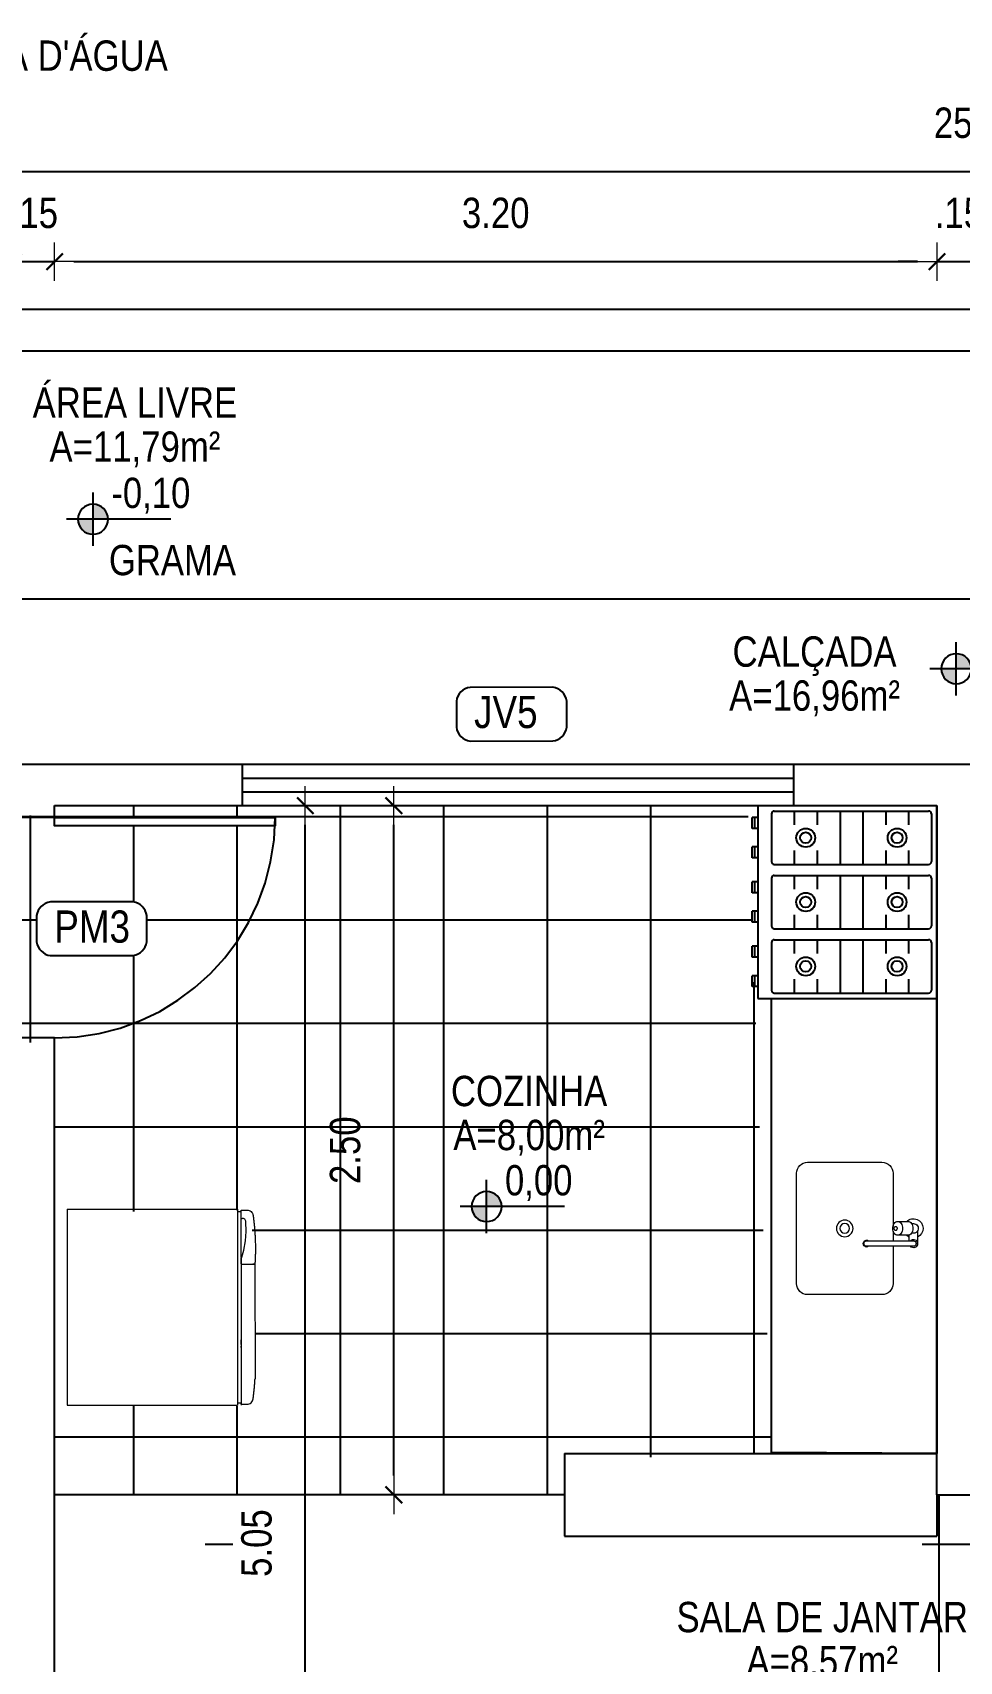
# Model space of a CAD drawing. Header units: millimetres. Extents: x -178 to 521, y -135 to 750.
# Drawn here: x 19.53 to 22.89, y 705.69 to 711.59 of the extents above; entities that cross this region are included whole.
import ezdxf
from ezdxf.enums import TextEntityAlignment as Align

# ---------------------------------------------------------------- set-up
doc = ezdxf.new("R2010")
doc.units = ezdxf.units.MM
doc.header["$LTSCALE"] = 20
doc.header["$MEASUREMENT"] = 0
doc.header["$PDSIZE"] = -5
for name, pattern in [('CONTINU', [0]), ('DASHDOT2', [0.5, 0.25, -0.125, 0, -0.125]), ('HIDDEN2', [0.1875, 0.125, -0.0625])]:
    doc.linetypes.add(name, pattern=pattern)
doc.layers.get('0').update_dxf_attribs({"linetype": 'CONTINUOUS'})
doc.layers.get('Defpoints').update_dxf_attribs({"linetype": 'CONTINUOUS'})
for name, color, linetype in [('a-pem-m', 6, 'CONTINUOUS'), ('AR-ALV', 5, 'CONTINUOUS'), ('COTA', 7, 'CONTINUOUS'), ('COZINHA', 6, 'CONTINUOUS'), ('DIVERSOS', 1, 'CONTINUOUS'), ('E-txt-g', 3, 'CONTINUOUS'), ('Layer1', 7, 'CONTINUOUS'), ('LAYER7', 4, 'CONTINUOUS')]:
    doc.layers.add(name, color=color, linetype=linetype)
for name, color, linetype, lineweight in [('E-Lay-9', 9, 'CONTINUOUS', 9), ('E-Pen-C', 4, 'CONTINUOUS', 15), ('E-Pen-G', 3, 'CONTINUOUS', 30), ('E-Txt-W', 7, 'CONTINUOUS', 20)]:
    doc.layers.add(name, color=color, linetype=linetype, lineweight=lineweight)
doc.styles.add('F2', font='ARIALN.TTF')
doc.styles.add('REG60', font='romans.shx', dxfattribs={"width": 0.8, "height": 0.15})
doc.styles.add('REG80', font='romans.shx', dxfattribs={"width": 0.8, "height": 0.2})
doc.dimstyles.new('DIMENSION-1', dxfattribs={"dimtxt": 0.11, "dimasz": 0.07, "dimexe": 1, "dimexo": 0, "dimgap": 0.12, "dimtad": 1, "dimzin": 7, "dimdsep": 46, "dimtxsty": 'F2', "dimblk1": 'TRACO', "dimblk2": 'TRACO', "dimsah": 1, "dimcen": 1, "dimse1": 1, "dimse2": 1, "dimclrd": 256, "dimclre": 256, "dimclrt": 6, "dimadec": 0, "dimazin": 0, "dimtfac": 1, "dimtix": 1, "dimtmove": 2, "dimatfit": 3, "dimldrblk": 'TRACO', "dimfxl": 1, "dimtolj": 1, "dimtzin": 0, "dimarcsym": 0})

# ---------------------------------------------------------------- blocks, each defined once
blk = doc.blocks.new('TXT-AMB75')
at = {"layer": 'E-txt-g', "style": 'REG80', "width": 0.8, "flags": 8}
blk.add_attdef('TXT', text='', height=0.2, dxfattribs=at).set_placement((0.0055, 0.2964), align=Align.CENTER)
at = {"layer": 'E-Txt-W', "style": 'REG60', "width": 0.8, "flags": 8}
blk.add_attdef('TXT', text='', height=0.15, dxfattribs=at).set_placement((0.0055, 0.0271), align=Align.CENTER)
blk = doc.blocks.new('TRACO')
at = {"layer": 'E-Pen-C'}
for p, q in [((0, 1), (0, -1)), ((-1, 0), (1, 0))]:
    blk.add_line(p, q, dxfattribs=at)
at = {"layer": 'E-Pen-G'}
blk.add_line((-0.424, -0.424), (0.424, 0.424), dxfattribs=at)
blk = doc.blocks.new('*D704')
at = {"linetype": 'Continuous', "lineweight": -2}
for p, q in [((19.3877, 710.7629), (19.3177, 710.7629)), ((19.4577, 710.7629), (19.6077, 710.7629)), ((19.6777, 710.7629), (19.7477, 710.7629))]:
    blk.add_line(p, q, dxfattribs=at)
at = {"layer": 'Defpoints', "color": 0, "linetype": 'Continuous'}
for p in [(19.6077, 710.7629), (19.4577, 708.94), (19.6077, 708.79)]:
    blk.add_point(p, dxfattribs=at)
at = {"linetype": 'Continuous', "lineweight": -2, "xscale": 0.07, "yscale": 0.07, "zscale": 0.07}
blk.add_blockref('TRACO', (19.4577, 710.7629), dxfattribs=at)
at = {"linetype": 'Continuous', "lineweight": -2, "xscale": 0.07, "yscale": 0.07, "zscale": 0.07, "rotation": 180}
blk.add_blockref('TRACO', (19.6077, 710.7629), dxfattribs=at)
at = {"color": 6, "linetype": 'Continuous', "insert": (19.5327, 710.939), "char_height": 0.11, "attachment_point": 5, "style": 'F2'}
blk.add_mtext('\\A1;.15', dxfattribs=at)
blk = doc.blocks.new('*D705')
at = {"linetype": 'Continuous', "lineweight": -2}
blk.add_line((19.6777, 710.7629), (22.7377, 710.7629), dxfattribs=at)
at = {"layer": 'Defpoints', "color": 0, "linetype": 'Continuous'}
for p in [(22.8077, 710.7629), (19.6077, 708.79), (22.8077, 708.79)]:
    blk.add_point(p, dxfattribs=at)
at = {"linetype": 'Continuous', "lineweight": -2, "xscale": 0.07, "yscale": 0.07, "zscale": 0.07, "rotation": 180}
blk.add_blockref('TRACO', (19.6077, 710.7629), dxfattribs=at)
at = {"linetype": 'Continuous', "lineweight": -2, "xscale": 0.07, "yscale": 0.07, "zscale": 0.07}
blk.add_blockref('TRACO', (22.8077, 710.7629), dxfattribs=at)
at = {"color": 6, "linetype": 'Continuous', "insert": (21.2077, 710.939), "char_height": 0.11, "attachment_point": 5, "style": 'F2'}
blk.add_mtext('\\A1;3.20', dxfattribs=at)
blk = doc.blocks.new('*D706')
at = {"linetype": 'Continuous', "lineweight": -2}
for p, q in [((22.7377, 710.7629), (22.6677, 710.7629)), ((22.8077, 710.7629), (22.9677, 710.7629)), ((23.0377, 710.7629), (23.1077, 710.7629))]:
    blk.add_line(p, q, dxfattribs=at)
at = {"layer": 'Defpoints', "color": 0, "linetype": 'Continuous'}
for p in [(22.9677, 710.7629), (22.8077, 708.79), (22.9677, 708.79)]:
    blk.add_point(p, dxfattribs=at)
at = {"linetype": 'Continuous', "lineweight": -2, "xscale": 0.07, "yscale": 0.07, "zscale": 0.07}
blk.add_blockref('TRACO', (22.8077, 710.7629), dxfattribs=at)
at = {"linetype": 'Continuous', "lineweight": -2, "xscale": 0.07, "yscale": 0.07, "zscale": 0.07, "rotation": 180}
blk.add_blockref('TRACO', (22.9677, 710.7629), dxfattribs=at)
at = {"color": 6, "linetype": 'Continuous', "insert": (22.8877, 710.939), "char_height": 0.11, "attachment_point": 5, "style": 'F2'}
blk.add_mtext('\\A1;.15', dxfattribs=at)
blk = doc.blocks.new('Fogão03_6')
at = {"layer": 'a-pem-m', "color": 8}
for p, q in [((-0.35, -0.65), (-0.35, 0)), ((-0.35, 0), (0.35, 0)), ((-0.35, 0), (0.35, 0)), ((-0.35, -0.65), (-0.35, 0)), ((-0.33, -0.59), (-0.33, -0.03)), ((-0.33, -0.59), (-0.33, -0.03)), ((-0.32, -0.02), (-0.1467, -0.02)), ((-0.32, -0.02), (-0.1467, -0.02)), ((-0.1367, -0.59), (-0.1367, -0.03)), ((-0.1367, -0.59), (-0.1367, -0.03)), ((-0.0967, -0.59), (-0.0967, -0.03)), ((-0.0967, -0.59), (-0.0967, -0.03)), ((-0.0867, -0.02), (0.0867, -0.02)), ((-0.0867, -0.02), (0.0867, -0.02)), ((0.0967, -0.59), (0.0967, -0.03)), ((0.0967, -0.59), (0.0967, -0.03)), ((0.1367, -0.59), (0.1367, -0.03)), ((0.1367, -0.59), (0.1367, -0.03)), ((0.1467, -0.02), (0.32, -0.02)), ((0.1467, -0.02), (0.32, -0.02)), ((0.33, -0.59), (0.33, -0.03)), ((0.33, -0.59), (0.33, -0.03)), ((0.35, -0.65), (0.35, 0)), ((0.35, -0.65), (0.35, 0)), ((-0.33, -0.1029), (-0.28, -0.1029)), ((-0.33, -0.1029), (-0.28, -0.1029)), ((-0.1867, -0.1029), (-0.1367, -0.1029)), ((-0.1867, -0.1029), (-0.1367, -0.1029)), ((-0.0967, -0.1029), (-0.0467, -0.1029)), ((-0.0967, -0.1029), (-0.0467, -0.1029)), ((0.0467, -0.1029), (0.0967, -0.1029)), ((0.0467, -0.1029), (0.0967, -0.1029)), ((0.1367, -0.1029), (0.1867, -0.1029)), ((0.1367, -0.1029), (0.1867, -0.1029)), ((0.28, -0.1029), (0.33, -0.1029)), ((0.28, -0.1029), (0.33, -0.1029)), ((-0.33, -0.1857), (-0.28, -0.1857)), ((-0.33, -0.1857), (-0.28, -0.1857)), ((-0.1867, -0.1857), (-0.1367, -0.1857)), ((-0.1867, -0.1857), (-0.1367, -0.1857)), ((-0.0967, -0.1857), (-0.0467, -0.1857)), ((-0.0967, -0.1857), (-0.0467, -0.1857)), ((0.0467, -0.1857), (0.0967, -0.1857)), ((0.0467, -0.1857), (0.0967, -0.1857)), ((0.1367, -0.1857), (0.1867, -0.1857)), ((0.1367, -0.1857), (0.1867, -0.1857)), ((0.28, -0.1857), (0.33, -0.1857)), ((0.28, -0.1857), (0.33, -0.1857)), ((-0.33, -0.2686), (-0.1367, -0.2686)), ((-0.33, -0.2686), (-0.1367, -0.2686)), ((-0.0967, -0.2686), (0.0967, -0.2686)), ((-0.0967, -0.2686), (0.0967, -0.2686)), ((0.1367, -0.2686), (0.33, -0.2686)), ((0.1367, -0.2686), (0.33, -0.2686)), ((-0.33, -0.3514), (-0.1367, -0.3514)), ((-0.33, -0.3514), (-0.1367, -0.3514)), ((-0.0967, -0.3514), (0.0967, -0.3514)), ((-0.0967, -0.3514), (0.0967, -0.3514)), ((0.1367, -0.3514), (0.33, -0.3514)), ((0.1367, -0.3514), (0.33, -0.3514)), ((-0.33, -0.4343), (-0.28, -0.4343)), ((-0.33, -0.4343), (-0.28, -0.4343)), ((-0.1867, -0.4343), (-0.1367, -0.4343)), ((-0.1867, -0.4343), (-0.1367, -0.4343)), ((-0.0967, -0.4343), (-0.0467, -0.4343)), ((-0.0967, -0.4343), (-0.0467, -0.4343)), ((0.0467, -0.4343), (0.0967, -0.4343)), ((0.0467, -0.4343), (0.0967, -0.4343)), ((0.1367, -0.4343), (0.1867, -0.4343)), ((0.1367, -0.4343), (0.1867, -0.4343)), ((0.28, -0.4343), (0.33, -0.4343)), ((0.28, -0.4343), (0.33, -0.4343)), ((-0.33, -0.5171), (-0.28, -0.5171)), ((-0.33, -0.5171), (-0.28, -0.5171)), ((-0.1867, -0.5171), (-0.1367, -0.5171)), ((-0.1867, -0.5171), (-0.1367, -0.5171)), ((-0.0967, -0.5171), (-0.0467, -0.5171)), ((-0.0967, -0.5171), (-0.0467, -0.5171)), ((0.0467, -0.5171), (0.0967, -0.5171)), ((0.0467, -0.5171), (0.0967, -0.5171)), ((0.1367, -0.5171), (0.1867, -0.5171)), ((0.1367, -0.5171), (0.1867, -0.5171)), ((0.28, -0.5171), (0.33, -0.5171)), ((0.28, -0.5171), (0.33, -0.5171)), ((-0.32, -0.6), (-0.1467, -0.6)), ((-0.32, -0.6), (-0.1467, -0.6)), ((-0.0867, -0.6), (0.0867, -0.6)), ((-0.0867, -0.6), (0.0867, -0.6)), ((0.1467, -0.6), (0.32, -0.6)), ((0.1467, -0.6), (0.32, -0.6)), ((-0.35, -0.65), (0.35, -0.65)), ((-0.35, -0.65), (0.35, -0.65)), ((-0.3068, -0.65), (-0.3068, -0.67)), ((-0.3068, -0.65), (-0.3068, -0.67)), ((-0.2669, -0.66), (-0.3068, -0.66)), ((-0.2669, -0.66), (-0.3068, -0.66)), ((-0.2669, -0.67), (-0.3068, -0.67)), ((-0.2669, -0.67), (-0.3068, -0.67)), ((-0.2669, -0.65), (-0.2669, -0.67)), ((-0.2669, -0.65), (-0.2669, -0.67)), ((-0.1998, -0.65), (-0.1998, -0.67)), ((-0.1998, -0.65), (-0.1998, -0.67)), ((-0.1599, -0.66), (-0.1998, -0.66)), ((-0.1599, -0.66), (-0.1998, -0.66)), ((-0.1599, -0.67), (-0.1998, -0.67)), ((-0.1599, -0.67), (-0.1998, -0.67)), ((-0.1599, -0.65), (-0.1599, -0.67)), ((-0.1599, -0.65), (-0.1599, -0.67)), ((-0.0734, -0.65), (-0.0734, -0.67)), ((-0.0734, -0.65), (-0.0734, -0.67)), ((-0.0335, -0.66), (-0.0734, -0.66)), ((-0.0335, -0.66), (-0.0734, -0.66)), ((-0.0335, -0.67), (-0.0734, -0.67)), ((-0.0335, -0.67), (-0.0734, -0.67)), ((-0.0335, -0.65), (-0.0335, -0.67)), ((-0.0335, -0.65), (-0.0335, -0.67)), ((0.0335, -0.65), (0.0335, -0.67)), ((0.0335, -0.65), (0.0335, -0.67)), ((0.0734, -0.66), (0.0335, -0.66)), ((0.0734, -0.66), (0.0335, -0.66)), ((0.0734, -0.67), (0.0335, -0.67)), ((0.0734, -0.67), (0.0335, -0.67)), ((0.0734, -0.65), (0.0734, -0.67)), ((0.0734, -0.65), (0.0734, -0.67)), ((0.1599, -0.65), (0.1599, -0.67)), ((0.1599, -0.65), (0.1599, -0.67)), ((0.1998, -0.66), (0.1599, -0.66)), ((0.1998, -0.66), (0.1599, -0.66)), ((0.1998, -0.67), (0.1599, -0.67)), ((0.1998, -0.67), (0.1599, -0.67)), ((0.1998, -0.65), (0.1998, -0.67)), ((0.1998, -0.65), (0.1998, -0.67)), ((0.2669, -0.65), (0.2669, -0.67)), ((0.2669, -0.65), (0.2669, -0.67)), ((0.3067, -0.66), (0.2669, -0.66)), ((0.3067, -0.66), (0.2669, -0.66)), ((0.3067, -0.67), (0.2669, -0.67)), ((0.3067, -0.67), (0.2669, -0.67)), ((0.3067, -0.65), (0.3067, -0.67)), ((0.3067, -0.65), (0.3067, -0.67))]:
    blk.add_line(p, q, dxfattribs=at)
for centre, radius in [((-0.2333, -0.1443), 0.0341), ((-0.2333, -0.1443), 0.0341), ((0, -0.1443), 0.0341), ((0, -0.1443), 0.0341), ((0.2333, -0.1443), 0.0341), ((0.2333, -0.1443), 0.0341), ((-0.2333, -0.1443), 0.02), ((-0.2333, -0.1443), 0.02), ((0, -0.1443), 0.02), ((0, -0.1443), 0.02), ((0.2333, -0.1443), 0.02), ((0.2333, -0.1443), 0.02), ((-0.2333, -0.4757), 0.0341), ((-0.2333, -0.4757), 0.0341), ((-0.2333, -0.4757), 0.02), ((-0.2333, -0.4757), 0.02), ((0, -0.4757), 0.0341), ((0, -0.4757), 0.0341), ((0, -0.4757), 0.02), ((0, -0.4757), 0.02), ((0.2333, -0.4757), 0.0341), ((0.2333, -0.4757), 0.0341), ((0.2333, -0.4757), 0.02), ((0.2333, -0.4757), 0.02)]:
    blk.add_circle(centre, radius, dxfattribs=at)
for centre, start, end in [((-0.32, -0.03), 89.99946, 179.99964), ((-0.32, -0.03), 89.99946, 179.99964), ((-0.1467, -0.03), 359.99964, 89.99946), ((-0.1467, -0.03), 359.99964, 89.99946), ((-0.0867, -0.03), 89.99946, 179.99964), ((-0.0867, -0.03), 89.99946, 179.99964), ((0.0867, -0.03), 359.99964, 89.99946), ((0.0867, -0.03), 359.99964, 89.99946), ((0.1467, -0.03), 89.99946, 179.99964), ((0.1467, -0.03), 89.99946, 179.99964), ((0.32, -0.03), 359.99964, 89.99946), ((0.32, -0.03), 359.99964, 89.99946), ((-0.32, -0.59), 179.99964, 269.99946), ((-0.32, -0.59), 179.99964, 269.99946), ((-0.1467, -0.59), 269.99946, 359.99964), ((-0.1467, -0.59), 269.99946, 359.99964), ((-0.0867, -0.59), 179.99964, 269.99946), ((-0.0867, -0.59), 179.99964, 269.99946), ((0.0867, -0.59), 269.99946, 359.99964), ((0.0867, -0.59), 269.99946, 359.99964), ((0.1467, -0.59), 179.99964, 269.99946), ((0.1467, -0.59), 179.99964, 269.99946), ((0.32, -0.59), 269.99946, 359.99964), ((0.32, -0.59), 269.99946, 359.99964)]:
    blk.add_arc(centre, 0.01, start, end, dxfattribs=at)
blk = doc.blocks.new('Gelad-vs')
at = {"layer": 'E-Lay-9', "color": 8}
blk.add_line((-0.1988, 0.6175), (-0.1988, 0.6198), dxfattribs=at)
for points in [[(-0.7073, 0.5912), (-0.7069, 0.5951), (-0.7057, 0.5989), (-0.7042, 0.6024), (-0.7015, 0.6059), (-0.6984, 0.609), (-0.6949, 0.6109), (-0.6914, 0.6125), (-0.6876, 0.6136)], [(-0.7073, 0.5715), (-0.7073, 0.5912)], [(-0.6876, 0.6136), (-0.6841, 0.614), (-0.6806, 0.6144), (-0.6767, 0.6148), (-0.6733, 0.6152), (-0.6694, 0.6156), (-0.6659, 0.6159), (-0.662, 0.6163), (-0.6586, 0.6167), (-0.6551, 0.6171), (-0.6512, 0.6175), (-0.6477, 0.6179), (-0.6439, 0.6179), (-0.64, 0.6183), (-0.6365, 0.6186), (-0.6327, 0.619), (-0.6292, 0.6194), (-0.6257, 0.6194), (-0.6218, 0.6198), (-0.6183, 0.6198), (-0.6145, 0.6202)], [(-0.1988, 0.6198), (-0.6145, 0.6202)], [(-0.0027, 0.5715), (-0.0027, 0.5912), (-0.0031, 0.5951), (-0.0039, 0.5989), (-0.0058, 0.6024), (-0.0085, 0.6059), (-0.0112, 0.609), (-0.0147, 0.6109), (-0.0186, 0.6125), (-0.0224, 0.6136), (-0.0259, 0.614), (-0.0294, 0.6144), (-0.0333, 0.6148), (-0.0367, 0.6152), (-0.0406, 0.6156), (-0.0441, 0.6159), (-0.0476, 0.6163), (-0.0514, 0.6167), (-0.0549, 0.6171), (-0.0588, 0.6175), (-0.0623, 0.6179), (-0.0661, 0.6179), (-0.0696, 0.6183), (-0.0735, 0.6186), (-0.077, 0.619), (-0.0808, 0.6194), (-0.0843, 0.6194), (-0.0882, 0.6198), (-0.0917, 0.6198), (-0.0955, 0.6202), (-0.099, 0.6202), (-0.1029, 0.6206), (-0.1063, 0.6206), (-0.1102, 0.6206), (-0.1137, 0.621), (-0.1176, 0.621), (-0.121, 0.621), (-0.1249, 0.6214), (-0.1284, 0.6214), (-0.1323, 0.6214), (-0.1357, 0.6214), (-0.1396, 0.6214), (-0.1431, 0.6214), (-0.147, 0.6214), (-0.1504, 0.6214), (-0.1543, 0.6214), (-0.1578, 0.6214), (-0.1617, 0.6214), (-0.1651, 0.621), (-0.169, 0.621), (-0.1725, 0.621), (-0.1763, 0.6206), (-0.1798, 0.6206), (-0.1837, 0.6206), (-0.1872, 0.6202), (-0.1907, 0.6202), (-0.1945, 0.6198), (-0.1988, 0.6198)], [(-0.1988, 0.6159), (-0.1988, 0.6186)], [(-0.1988, 0.5695), (-0.1988, 0.6186), (-0.1988, 0.614)], [(-0.1988, 0.6175), (-0.1988, 0.6179)], [(-0.1988, 0.6167), (-0.1988, 0.6171)], [(-0.1988, 0.6159), (-0.1988, 0.6156), (-0.1988, 0.6156), (-0.1988, 0.6156), (-0.1988, 0.6156), (-0.1988, 0.6152), (-0.1988, 0.6152), (-0.1988, 0.6148), (-0.1988, 0.6148), (-0.1988, 0.6148), (-0.1988, 0.6144), (-0.1988, 0.614), (-0.1988, 0.6136), (-0.1988, 0.6136), (-0.1988, 0.6132), (-0.1988, 0.6128)], [(-0.1988, 0.6156), (-0.1988, 0.6159)], [(-0.1988, 0.6148), (-0.1988, 0.6156)], [(-0.1988, 0.614), (-0.1988, 0.6144)], [(-0.1988, 0.5695), (-0.1988, 0.614)], [(-0.1988, 0.6128), (-0.1988, 0.6128), (-0.1988, 0.6132)], [(-0.1988, 0.5707), (-0.1988, 0.6128)], [(-0.1988, 0.5695), (-0.71, 0.5695)], [(-0.71, -0.0613), (-0.71, 0.5572)], [(0, 0.5572), (-0.71, 0.5572)], [(-0.7073, 0.5711), (-0.7073, 0.5711), (-0.7073, 0.5711), (-0.7073, 0.5711), (-0.7073, 0.5711), (-0.7073, 0.5711), (-0.7073, 0.5711), (-0.7073, 0.5707), (-0.7069, 0.5699), (-0.7061, 0.5695), (-0.7057, 0.5695), (-0.7057, 0.5695), (-0.7057, 0.5695), (-0.7057, 0.5695), (-0.7057, 0.5695), (-0.7057, 0.5695)], [(-0.5012, 0.5695), (-0.7054, 0.5695)], [(-0.7015, 0.5572), (-0.7015, 0.5695)], [(-0.6791, 0.5695), (-0.6791, 0.5695), (-0.6791, 0.5695), (-0.6791, 0.5695), (-0.6791, 0.5695), (-0.6791, 0.5695), (-0.6791, 0.5695)], [(-0.5012, 0.5695), (-0.5, 0.5695), (-0.4989, 0.5695), (-0.4973, 0.5695), (-0.4969, 0.5695), (-0.4962, 0.5695)], [(-0.4989, 0.5695), (-0.5, 0.5695)], [(-0.4962, 0.5695), (-0.4962, 0.5695)], [(-0.4904, 0.5695), (-0.4904, 0.5695), (-0.4907, 0.5695), (-0.4907, 0.5695), (-0.4915, 0.5695), (-0.4919, 0.5695), (-0.4923, 0.5695), (-0.4927, 0.5695), (-0.4934, 0.5695), (-0.4942, 0.5695), (-0.495, 0.5695), (-0.4958, 0.5695), (-0.4962, 0.5695)], [(-0.4962, 0.5695), (-0.4962, 0.5695)], [(-0.4904, 0.5695), (-0.4737, 0.5695)], [(-0.4745, 0.5695), (-0.4904, 0.5695), (-0.4904, 0.5695), (-0.4904, 0.5695), (-0.4904, 0.5695), (-0.4904, 0.5695)], [(-0.2289, 0.5695), (-0.2289, 0.5695), (-0.2289, 0.5695), (-0.2289, 0.5695), (-0.2289, 0.5695), (-0.2289, 0.5695), (-0.2289, 0.5695), (-0.2289, 0.5695), (-0.2289, 0.5695), (-0.2289, 0.5695), (-0.2289, 0.5695), (-0.2289, 0.5695), (-0.2289, 0.5695), (-0.2289, 0.5695), (-0.2289, 0.5695), (-0.2289, 0.5695), (-0.2289, 0.5695), (-0.2289, 0.5695), (-0.2289, 0.5695), (-0.2289, 0.5695), (-0.2289, 0.5695)], [(-0.1988, 0.5722), (-0.1988, 0.5715)], [(-0.1988, 0.5695), (-0.1988, 0.5695), (-0.1988, 0.5695), (-0.1988, 0.5695), (-0.1988, 0.5707)], [(-0.1988, 0.5695), (-0.1988, 0.5707)], [(-0.1821, 0.5695), (-0.1988, 0.5695)], [(-0.198, 0.5695), (-0.198, 0.5695), (-0.198, 0.5695), (-0.198, 0.5695), (-0.198, 0.5695), (-0.198, 0.5695), (-0.198, 0.5695), (-0.198, 0.5695), (-0.198, 0.5695), (-0.198, 0.5695), (-0.198, 0.5695), (-0.198, 0.5695), (-0.198, 0.5695)], [(-0.198, 0.5695), (-0.1821, 0.5695), (-0.1821, 0.5695), (-0.1821, 0.5695), (-0.1821, 0.5695), (-0.1821, 0.5695)], [(-0.1821, 0.5695), (-0.1489, 0.5796), (-0.1149, 0.5858), (-0.0801, 0.5885), (-0.0456, 0.5873)], [(-0.1821, 0.5695), (-0.1818, 0.5695), (-0.1818, 0.5695), (-0.1814, 0.5695), (-0.181, 0.5695), (-0.1806, 0.5695), (-0.1802, 0.5695), (-0.1798, 0.5695), (-0.1791, 0.5695), (-0.1783, 0.5695), (-0.1775, 0.5695), (-0.1763, 0.5695), (-0.1763, 0.5695)], [(-0.1763, 0.5695), (-0.1763, 0.5695)], [(-0.1763, 0.5695), (-0.1763, 0.5695)], [(-0.1709, 0.5695), (-0.1725, 0.5695), (-0.1736, 0.5695), (-0.1752, 0.5695), (-0.1756, 0.5695), (-0.1763, 0.5695)], [(-0.1736, 0.5695), (-0.1725, 0.5695)], [(-0.1709, 0.5695), (-0.0046, 0.5695)], [(-0.0456, 0.5873), (-0.0433, 0.5869), (-0.0406, 0.5862), (-0.0383, 0.5846), (-0.0364, 0.5827), (-0.0348, 0.5808), (-0.0336, 0.5784), (-0.0329, 0.5757), (-0.0329, 0.5734)], [(-0.0329, 0.5715), (-0.0329, 0.5734)], [(-0.0329, 0.5715), (-0.0329, 0.5711), (-0.0325, 0.5711), (-0.0325, 0.5707), (-0.0325, 0.5707), (-0.0321, 0.5703), (-0.0321, 0.5703), (-0.0321, 0.5699), (-0.0317, 0.5699), (-0.0313, 0.5695), (-0.0313, 0.5695), (-0.0309, 0.5695), (-0.0309, 0.5695)], [(-0.0309, 0.5695), (-0.0309, 0.5695), (-0.0309, 0.5695), (-0.0309, 0.5695), (-0.0309, 0.5695), (-0.0309, 0.5695), (-0.0309, 0.5695), (-0.0309, 0.5695), (-0.0309, 0.5695)], [(-0.0085, 0.5572), (-0.0085, 0.5695)], [(-0.0046, 0.5695), (-0.0046, 0.5695), (-0.0046, 0.5695), (-0.0046, 0.5695), (-0.0046, 0.5695), (-0.0046, 0.5695), (-0.0046, 0.5695), (-0.0039, 0.5695), (-0.0035, 0.5699), (-0.0031, 0.5707), (-0.0031, 0.5711), (-0.0031, 0.5711), (-0.0031, 0.5711), (-0.0031, 0.5711), (-0.0031, 0.5711), (-0.0031, 0.5715)], [(0, -0.0613), (0, 0.5572)], [(0, -0.0613), (-0.71, -0.0613)]]:
    blk.add_lwpolyline(points, dxfattribs=at)
blk = doc.blocks.new('*D710')
at = {"linetype": 'Continuous', "lineweight": -2}
blk.add_line((9.3744, 711.0898), (34.2344, 711.0898), dxfattribs=at)
at = {"layer": 'Defpoints', "color": 0, "linetype": 'Continuous'}
for p in [(34.3044, 711.0898), (9.3044, 710.59), (34.3044, 710.59)]:
    blk.add_point(p, dxfattribs=at)
at = {"linetype": 'Continuous', "lineweight": -2, "xscale": 0.07, "yscale": 0.07, "zscale": 0.07, "rotation": 180}
blk.add_blockref('TRACO', (9.3044, 711.0898), dxfattribs=at)
at = {"linetype": 'Continuous', "lineweight": -2, "xscale": 0.07, "yscale": 0.07, "zscale": 0.07}
blk.add_blockref('TRACO', (34.3044, 711.0898), dxfattribs=at)
at = {"color": 6, "linetype": 'Continuous', "insert": (22.9544, 711.266), "char_height": 0.11, "attachment_point": 5, "style": 'F2'}
blk.add_mtext('\\A1;25.00', dxfattribs=at)
blk = doc.blocks.new('NIVEL')
at = {"layer": 'DIVERSOS'}
h = blk.add_hatch(color=7, dxfattribs=at)
h.paths.add_polyline_path([(0, 0.137, 0.414214), (-0.137, 0), (0, 0)])
h.paths.add_polyline_path([(0, 0), (0, -0.137, 0.414214), (0.137, 0)])
at = {"layer": 'DIVERSOS', "color": 7}
for p, q in [((0, 0.242), (0, -0.242)), ((0.709, 0), (-0.242, 0))]:
    blk.add_line(p, q, dxfattribs=at)
blk.add_circle((0, 0), 0.137, dxfattribs=at)
blk = doc.blocks.new('Cuba coz')
at = {"color": 8}
blk.add_line((7.5, -4.5), (7.5, -2.41), dxfattribs=at)
for points in [[(13.41, -6.5), (13.41, -20, 0.414214), (17.41, -24), (44.41, -24, 0.414214), (48.41, -20), (48.41, 20, 0.414214), (44.41, 24), (17.41, 24, 0.414214), (13.41, 20), (13.41, 0.74)], [(6.7, 1.75), (6, 1.75, 0.546464), (4.41, -0.73, -0.10784), (4.5, -1.15), (4.5, -5.5)], [(11.72, 2.5), (7.96, 2.5, 0.133256), (7.32, 2.33, 0.106756), (6.71, 1.77, 0.082828), (6.34, 0.99, 0.071352), (6.19, 0, 0.071352), (6.34, -0.99, 0.082828), (6.71, -1.77, 0.106756), (7.32, -2.33, 0.133256), (7.96, -2.5), (11.72, -2.5)], [(4.41, -0.73, 0.293273), (6, -1.75), (6.7, -1.75)], [(13.41, -1), (13.41, -4.5, 0.414214)]]:
    blk.add_lwpolyline(points, format="xyb", dxfattribs=at)
for points in [[(11.72, -2.5, 0.133256), (12.36, -2.33, 0.106756), (12.97, -1.77, 0.082828), (13.35, -0.99, 0.071352), (13.49, 0, 0.071352), (13.35, 0.99, 0.082828), (12.97, 1.77, 0.106756), (12.36, 2.33, 0.133256), (11.72, 2.5, 0.133256), (11.08, 2.33, 0.106756), (10.47, 1.77, 0.082828), (10.1, 0.99, 0.071352), (9.95, 0, 0.071352), (10.1, -0.99, 0.082828), (10.47, -1.77, 0.106756), (11.08, -2.33, 0.133256)], [(12.47, 0.75, 0.133256), (12.28, 0.7, 0.106756), (12.1, 0.53, 0.082828), (11.98, 0.3, 0.071352), (11.94, 0, 0.071352), (11.98, -0.3, 0.082828), (12.1, -0.53, 0.106756), (12.28, -0.7, 0.133256), (12.47, -0.75, 0.133256), (12.66, -0.7, 0.106756), (12.85, -0.53, 0.082828), (12.96, -0.3, 0.071352), (13, 0, 0.071352), (12.96, 0.3, 0.082828), (12.85, 0.53, 0.106756), (12.66, 0.7, 0.133256)], [(6, -6.5), (23, -6.5, 1), (23, -4.5), (6, -4.5, 1)]]:
    blk.add_lwpolyline(points, format="xyb", close=True, dxfattribs=at)
for radius in [3, 1.75]:
    blk.add_circle((30.91, 0), radius, dxfattribs=at)
for centre, radius, start, end in [((6, 0), 3.5, 45.58469, 244.62307), ((6, -5.5), 1.5, 41.81031, 318.18969), ((6, 0), 3.5, 295.37693, 314.41531), ((23, -5.5), 1.25, 233.1301, 126.8699)]:
    blk.add_arc(centre, radius, start, end, dxfattribs=at)
blk = doc.blocks.new('*D604')
at = {"linetype": 'Continuous', "lineweight": -2}
blk.add_line((20.5167, 703.81), (20.5167, 708.72), dxfattribs=at)
at = {"layer": 'Defpoints', "color": 0, "linetype": 'Continuous'}
for p in [(19.9541, 708.79), (20.5167, 708.79), (19.9541, 703.74)]:
    blk.add_point(p, dxfattribs=at)
at = {"linetype": 'Continuous', "lineweight": -2, "xscale": 0.07, "yscale": 0.07, "zscale": 0.07}
for p, rotation in [((20.5167, 708.79), 90), ((20.5167, 703.74), 270)]:
    blk.add_blockref('TRACO', p, dxfattribs=dict(at, rotation=rotation))
at = {"color": 6, "linetype": 'Continuous', "insert": (20.3405, 706.115), "char_height": 0.11, "attachment_point": 5, "rotation": 90, "style": 'F2'}
blk.add_mtext('\\A1;5.05', dxfattribs=at)
blk = doc.blocks.new('*D639')
at = {"linetype": 'Continuous', "lineweight": -2}
blk.add_line((20.8381, 706.36), (20.8381, 708.72), dxfattribs=at)
at = {"layer": 'Defpoints', "color": 0, "linetype": 'Continuous'}
for p in [(20.8381, 708.79), (21.4577, 708.79), (21.4577, 706.29)]:
    blk.add_point(p, dxfattribs=at)
at = {"linetype": 'Continuous', "lineweight": -2, "xscale": 0.07, "yscale": 0.07, "zscale": 0.07}
for p, rotation in [((20.8381, 708.79), 90), ((20.8381, 706.29), 270)]:
    blk.add_blockref('TRACO', p, dxfattribs=dict(at, rotation=rotation))
at = {"color": 6, "linetype": 'Continuous', "insert": (20.6619, 707.54), "char_height": 0.11, "attachment_point": 5, "rotation": 90, "style": 'F2'}
blk.add_mtext('\\A1;2.50', dxfattribs=at)

msp = doc.modelspace()

# ---------------------------------------------------------------- hatches: boundary and pattern name
h = msp.add_hatch()
h.set_pattern_fill('ANSI37,_O', color=8, scale=3, angle=45)
h.set_pattern_definition([(90, (79.5198, 0), (-0.375, 6e-17), []), (180, (79.5198, 0), (-6e-17, -0.375), [])])
h.paths.add_polyline_path([(19.6077, 708.7471), (20.4077, 708.7471), (20.4077, 708.7171), (19.6077, 708.7171)], flags=16)
edge = h.paths.add_edge_path(flags=16)
edge.add_arc((19.8841, 708.3822), 0.0592, 8.33262, 81.66738)
edge.add_line((19.8926, 708.4408), (19.5924, 708.4405))
edge.add_arc((19.6006, 708.3822), 0.0589, 98.0319, 171.60093)
edge.add_line((19.5423, 708.3908), (19.5423, 708.2961))
edge.add_arc((19.6013, 708.3047), 0.0595, 188.25848, 261.3882)
edge.add_line((19.5923, 708.2458), (19.8926, 708.2461))
edge.add_arc((19.8841, 708.3047), 0.0592, 278.33262, 351.66738)
edge.add_line((19.9426, 708.2961), (19.9426, 708.3908))
edge = h.paths.add_edge_path(flags=16)
edge.add_line((21.4575, 707.3356), (21.0783, 707.3356))
edge = h.paths.add_edge_path(flags=16)
edge.add_arc((21.1747, 707.3356), 0.0548, 0, 360)
edge = h.paths.add_edge_path(flags=16)
edge.add_line((21.1747, 707.2393), (21.1747, 707.432))
h.paths.add_polyline_path([(21.0166, 707.6695), (21.6407, 707.6695), (21.6407, 707.8402), (21.0166, 707.8402)], flags=24)
h.paths.add_polyline_path([(21.0206, 707.4855), (21.6367, 707.4855), (21.6367, 707.6838), (21.0206, 707.6838)], flags=24)
edge = h.paths.add_edge_path()
edge.add_line((19.4577, 708.7471), (19.4577, 707.9193))
edge.add_line((19.4577, 707.9193), (19.6077, 707.9471))
edge.add_line((19.6077, 707.9471), (19.6077, 707.3146))
edge.add_line((19.6077, 707.3146), (20.3057, 707.3231))
edge.add_line((20.3057, 707.3231), (20.3355, 707.2083))
edge.add_line((20.3355, 707.2083), (20.3345, 706.9873))
edge.add_line((20.3345, 706.9873), (20.3347, 706.7803))
edge.add_line((20.3347, 706.7803), (20.3324, 706.68))
edge.add_line((20.3324, 706.68), (20.2984, 706.6119))
edge.add_line((20.2984, 706.6119), (19.6077, 706.6119))
edge.add_line((19.6077, 706.6119), (19.6077, 706.2936))
edge.add_line((19.6077, 706.2936), (21.4577, 706.29))
edge.add_line((21.4577, 706.29), (21.4577, 706.4145))
edge.add_line((21.4577, 706.4145), (22.2077, 706.4436))
edge.add_line((22.2077, 706.4436), (22.1215, 708.79))
edge.add_line((22.1215, 708.79), (19.6077, 708.79))
edge.add_line((19.6077, 708.79), (19.6077, 708.7536))
edge.add_line((19.6077, 708.7536), (19.4577, 708.7536))
edge.add_line((19.4577, 708.7536), (19.4577, 707.9193))
h.paths.add_polyline_path([(21.2084, 707.3217), (21.519, 707.3217), (21.519, 707.5195), (21.2084, 707.5195)], flags=24)

# ---------------------------------------------------------------- linework, layer by layer
at = {"color": 5, "linetype": 'Continuous'}
for p, q in [((9.3044, 710.59), (34.3044, 710.59)), ((9.4544, 710.44), (34.1544, 710.44)), ((19.4577, 708.94), (23.7161, 708.94)), ((19.6077, 708.79), (22.8077, 708.79)), ((19.6077, 708.7171), (19.6077, 708.79)), ((21.6599, 708.79), (22.8077, 708.79)), ((22.8077, 706.29), (22.8077, 708.79)), ((19.6077, 708.7471), (19.4577, 708.7471)), ((19.6077, 707.9471), (19.4577, 707.9471)), ((19.6077, 704.64), (19.6077, 707.9471)), ((22.8077, 706.29), (22.9677, 706.29))]:
    msp.add_line(p, q, dxfattribs=at)
at = {"color": 8, "linetype": 'CONTINU'}
msp.add_lwpolyline([(22.2077, 706.4436), (22.2077, 708.09), (22.8077, 708.09), (22.8077, 706.44)], close=True, dxfattribs=at)
at = {"layer": 'AR-ALV', "color": 2, "linetype": 'DASHDOT2'}
msp.add_line((37.8545, 706.1104), (8.4204, 706.1104), dxfattribs=at)
at = {"layer": 'COTA', "color": 8, "linetype": 'Continuous'}
for p, q in [((14.109, 709.54), (27.2144, 709.54)), ((21.4577, 706.29), (19.6077, 706.29))]:
    msp.add_line(p, q, dxfattribs=at)
at = {"layer": 'COTA', "color": 7, "linetype": 'HIDDEN2'}
for p, q in [((20.2892, 708.79), (20.2892, 708.94)), ((22.2892, 708.79), (22.2892, 708.94)), ((20.2892, 708.89), (22.2892, 708.89)), ((20.2892, 708.84), (22.2892, 708.84))]:
    msp.add_line(p, q, dxfattribs=at)
at = {"layer": 'COTA', "color": 6, "linetype": 'Continuous'}
for p, q in [((21.4577, 706.44), (22.8077, 706.44)), ((21.4577, 706.44), (21.4577, 706.14)), ((22.8077, 706.29), (22.8077, 706.14)), ((21.4577, 706.14), (22.8077, 706.14))]:
    msp.add_line(p, q, dxfattribs=at)
at = {"layer": 'COTA', "color": 8, "linetype": 'DASHDOT2'}
msp.add_line((22.8144, 706.29), (22.8144, 703.74), dxfattribs=at)
at = {"layer": 'COTA', "color": 4, "linetype": 'Continuous'}
for points in [[(21.4652, 709.1691, 0.331371), (21.4152, 709.2191), (21.1149, 709.2188, 0.332506), (21.0649, 709.1691), (21.0649, 709.0744, 0.330378), (21.1149, 709.0241), (21.4152, 709.0244, 0.331371), (21.4652, 709.0744)], [(19.9426, 708.3908, 0.331371), (19.8926, 708.4408), (19.5924, 708.4405, 0.332506), (19.5423, 708.3908), (19.5423, 708.2961, 0.330378), (19.5923, 708.2458), (19.8926, 708.2461, 0.331371), (19.9426, 708.2961)]]:
    msp.add_lwpolyline(points, format="xyb", close=True, dxfattribs=at)
at = {"layer": 'COTA', "color": 7, "linetype": 'Continuous'}
msp.add_lwpolyline([(19.6077, 708.7471), (20.4077, 708.7471), (20.4077, 708.7171), (19.6077, 708.7171)], close=True, dxfattribs=at)
at = {"layer": 'COTA', "color": 8, "linetype": 'HIDDEN2'}
msp.add_arc((19.6077, 708.7471), 0.8, 270, 0, dxfattribs=at)

# ---------------------------------------------------------------- block references
ref = msp.add_blockref('TXT-AMB75', (19.8951, 709.9804), dxfattribs=dict(xscale=0.7290000000000001, yscale=0.7290000000000001, zscale=0.7290000000000001))
ref.add_attrib('TXT', 'ÁREA LIVRE', dxfattribs={"layer": 'E-txt-g', "color": 2, "height": 0.11, "style": 'F2'}).set_placement((19.8991, 710.1965), align=Align.CENTER)
ref.add_attrib('TXT', 'A=11,79m²', dxfattribs={"layer": 'E-Txt-W', "height": 0.11, "style": 'F2'}).set_placement((19.8991, 710.037), align=Align.CENTER)
ref = msp.add_blockref('TXT-AMB75', (22.36, 709.0776), dxfattribs=dict(xscale=0.7290000000000001, yscale=0.7290000000000001, zscale=0.7290000000000001))
ref.add_attrib('TXT', 'CALÇADA', dxfattribs={"layer": 'E-txt-g', "color": 2, "height": 0.11, "style": 'F2'}).set_placement((22.364, 709.2937), align=Align.CENTER)
ref.add_attrib('TXT', 'A=16,96m²', dxfattribs={"layer": 'E-Txt-W', "height": 0.11, "style": 'F2'}).set_placement((22.364, 709.1342), align=Align.CENTER)
ref = msp.add_blockref('TXT-AMB75', (21.3247, 707.4837), dxfattribs=dict(xscale=0.7290000000000001, yscale=0.7290000000000001, zscale=0.7290000000000001))
ref.add_attrib('TXT', 'COZINHA', dxfattribs={"layer": 'E-txt-g', "color": 2, "height": 0.11, "style": 'F2'}).set_placement((21.3287, 707.6998), align=Align.CENTER)
ref.add_attrib('TXT', 'A=8,00m²', dxfattribs={"layer": 'E-Txt-W', "height": 0.11, "style": 'F2'}).set_placement((21.3287, 707.5403), align=Align.CENTER)
ref = msp.add_blockref('TXT-AMB75', (22.3878, 705.5756), dxfattribs=dict(xscale=0.7290000000000001, yscale=0.7290000000000001, zscale=0.7290000000000001))
ref.add_attrib('TXT', 'SALA DE JANTAR', dxfattribs={"layer": 'E-txt-g', "color": 2, "height": 0.11, "style": 'F2'}).set_placement((22.3918, 705.7917), align=Align.CENTER)
ref.add_attrib('TXT', 'A=8,57m²', dxfattribs={"layer": 'E-Txt-W', "height": 0.11, "style": 'F2'}).set_placement((22.3918, 705.6322), align=Align.CENTER)
at = {"layer": 'COZINHA', "linetype": 'Continuous', "rotation": 270}
msp.add_blockref('Fogão03_6', (22.8077, 708.44), dxfattribs=at)
at = {"layer": 'E-Lay-9', "color": 8, "xscale": -0.01000000000021828, "yscale": 0.01000000000021828, "zscale": 0.01}
msp.add_blockref('Cuba coz', (22.7826, 707.2564, -6.3346), dxfattribs=at)
at = {"layer": 'E-Lay-9', "color": 8, "xscale": -1, "rotation": 270}
msp.add_blockref('Gelad-vs', (19.7145, 707.3258), dxfattribs=at)
at = {"layer": 'LAYER7', "color": 7, "linetype": 'Continuous', "xscale": -0.3985866620477118, "yscale": 0.3985866620477118, "zscale": 0.3985866620477118, "rotation": 180}
for p in [(19.7471, 709.8287), (22.878, 709.2863), (21.1747, 707.3356)]:
    msp.add_blockref('NIVEL', p, dxfattribs=at)

# ---------------------------------------------------------------- texts
at = {"color": 6, "style": 'F2'}
msp.add_text("ESCADA DE ACESSO PARA À CAIXA D'ÁGUA", height=0.11, dxfattribs=at).set_placement((17.3131, 711.4551))
at = {"layer": 'Layer1', "color": 7, "linetype": 'Continuous', "style": 'F2'}
for s, p in [('-0,10', (19.8137, 709.9791)), ('GRAMA', (19.8048, 709.7354)), ('0,00', (21.2413, 707.486))]:
    msp.add_text(s, height=0.10972, dxfattribs=at).set_placement(p, align=Align.TOP_LEFT)
at = {"layer": 'Layer1', "color": 4, "linetype": 'Continuous', "style": 'F2'}
for s, p in [('JV5', (21.1293, 709.1878, 1.712)), ('PM3', (19.6068, 708.4095, 1.712))]:
    msp.add_text(s, height=0.11659, dxfattribs=at).set_placement(p, align=Align.TOP_LEFT)

# ---------------------------------------------------------------- dimensions: what is measured, and where the dimension line sits
at = {"color": 2, "linetype": 'Continuous'}
dim = msp.add_linear_dim(base=(34.3044, 711.0898), p1=(9.3044, 710.59), p2=(34.3044, 710.59), dimstyle='DIMENSION-1', dxfattribs=at)
dim.commit()
dim.dimension.update_dxf_attribs({"geometry": '*D710', "text_midpoint": (22.9544, 711.266), "dimtype": 160})
at = {"color": 5, "linetype": 'Continuous'}
for base, p1, p2, picture, middle in [((19.6077, 710.7629), (19.4577, 708.94), (19.6077, 708.79), '*D704', (19.5327, 710.939)), ((22.8077, 710.7629), (19.6077, 708.79), (22.8077, 708.79), '*D705', (21.2077, 710.939))]:
    dim = msp.add_linear_dim(base=base, p1=p1, p2=p2, dimstyle='DIMENSION-1', dxfattribs=at)
    dim.commit()
    dim.dimension.update_dxf_attribs({"geometry": picture, "text_midpoint": middle})
at = {"color": 2, "linetype": 'Continuous'}
dim = msp.add_linear_dim(base=(22.9677, 710.7629), p1=(22.8077, 708.79), p2=(22.9677, 708.79), text='.15', dimstyle='DIMENSION-1', dxfattribs=at)
dim.commit()
dim.dimension.update_dxf_attribs({"geometry": '*D706', "text_midpoint": (22.8877, 710.939)})
at = {"color": 8, "linetype": 'Continuous'}
dim = msp.add_linear_dim(base=(20.5167, 708.79), p1=(19.9541, 703.74), p2=(19.9541, 708.79), angle=90, dimstyle='DIMENSION-1', dxfattribs=at)
dim.commit()
dim.dimension.update_dxf_attribs({"geometry": '*D604', "text_midpoint": (20.3405, 706.115), "dimtype": 160})
dim = msp.add_linear_dim(base=(20.8381, 708.79), p1=(21.4577, 706.29), p2=(21.4577, 708.79), angle=90, dimstyle='DIMENSION-1', override={"dimfxl": 0.15}, dxfattribs=at)
dim.commit()
dim.dimension.update_dxf_attribs({"geometry": '*D639', "text_midpoint": (20.6619, 707.54)})

doc.saveas('drawing.dxf')
